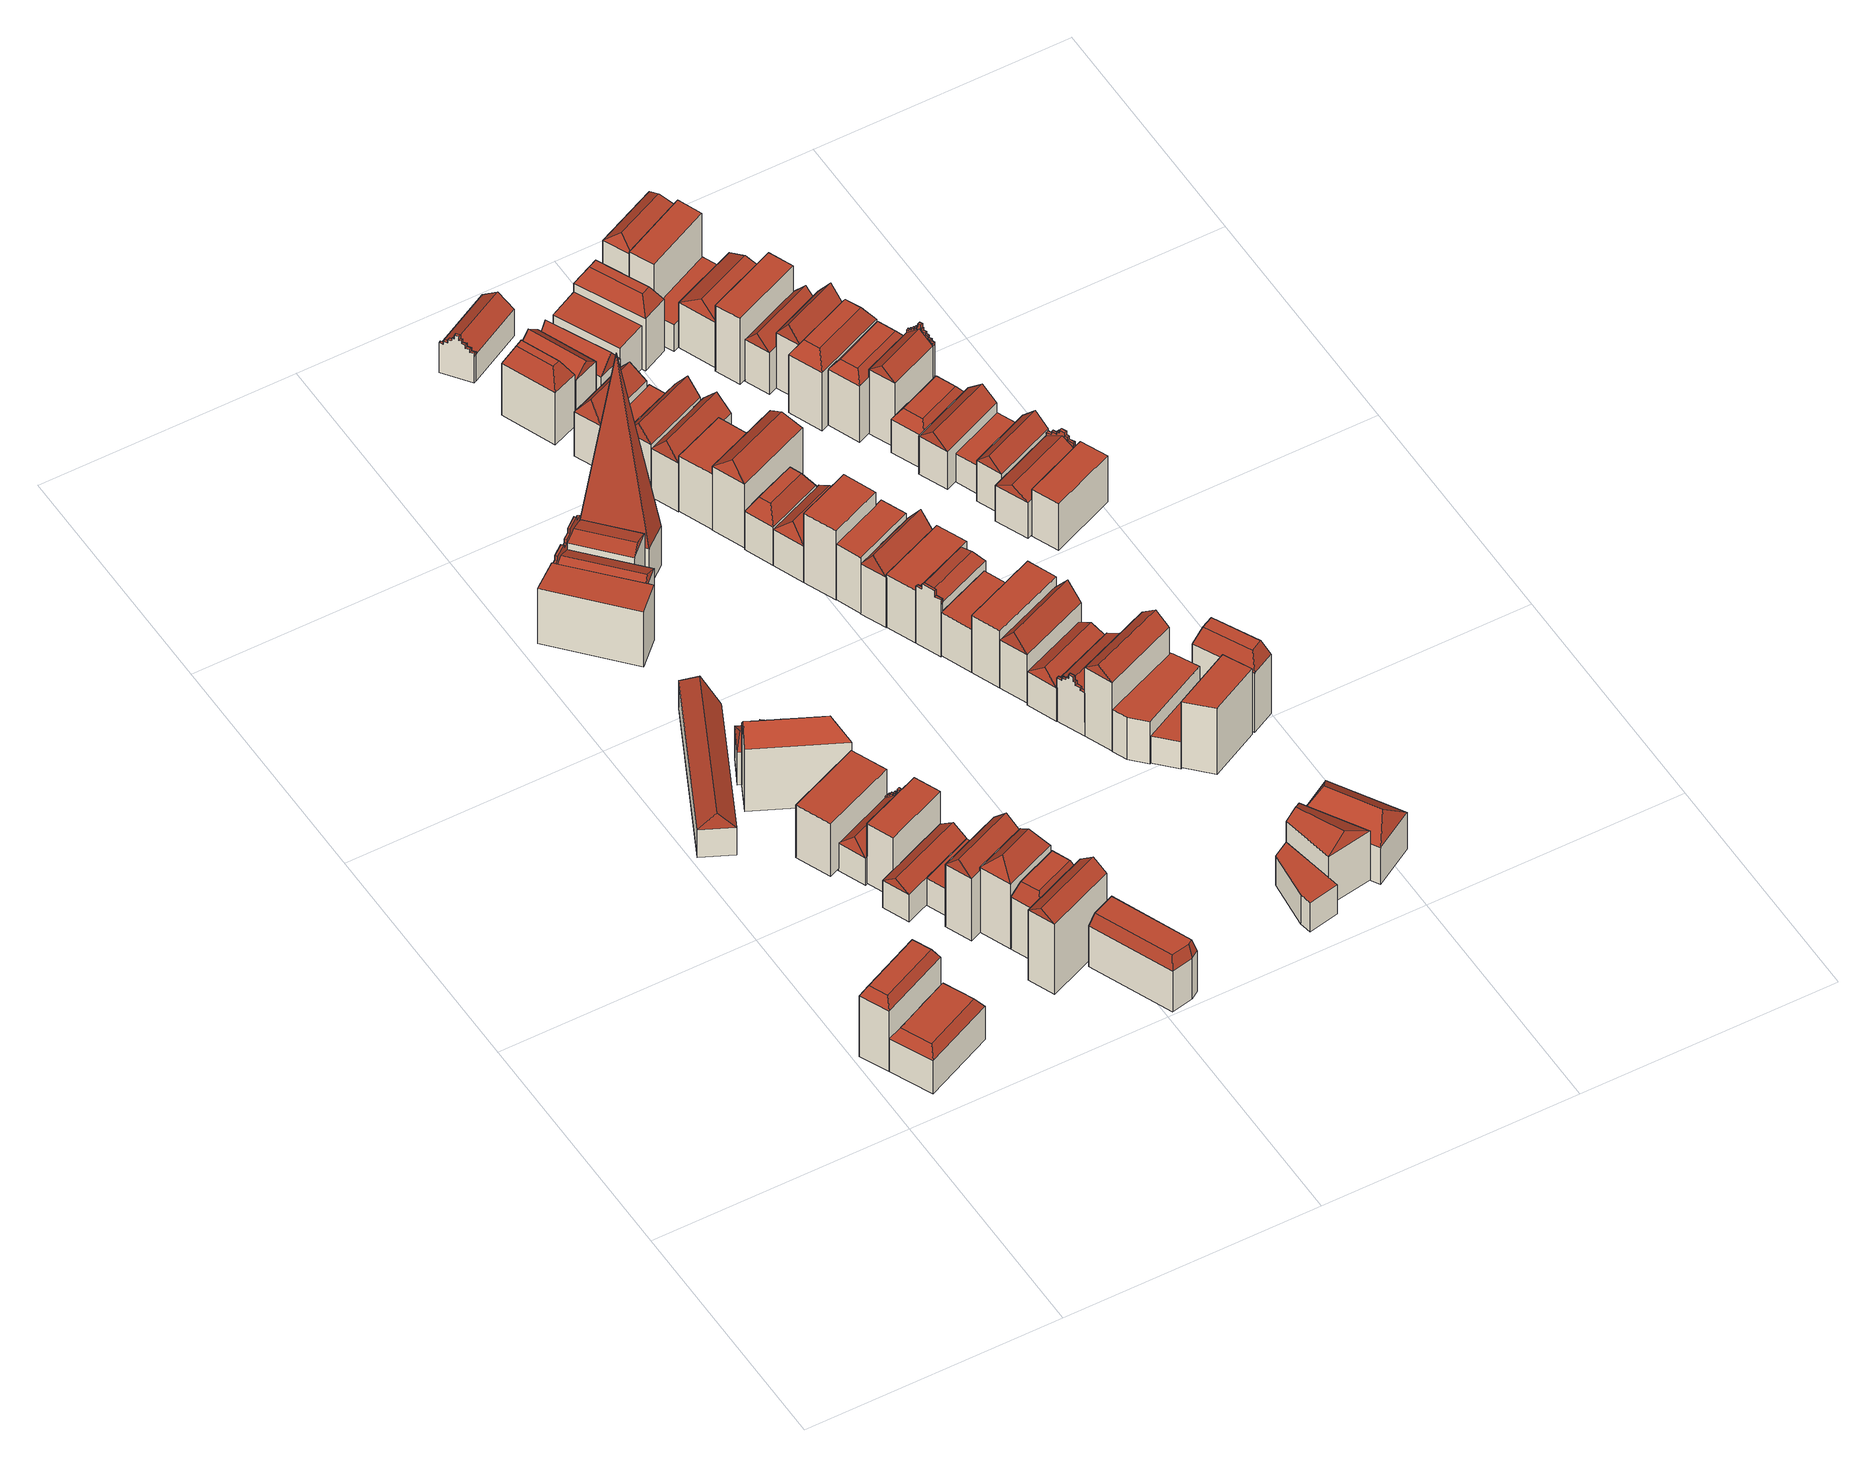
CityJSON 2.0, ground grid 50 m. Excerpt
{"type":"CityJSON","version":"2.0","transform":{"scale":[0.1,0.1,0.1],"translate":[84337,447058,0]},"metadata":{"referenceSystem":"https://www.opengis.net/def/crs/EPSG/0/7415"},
"CityObjects":{
"building1":{"type":"Building","geometry":[{"type":"Solid","lod":"2","boundaries":[[[[0,1,2,3]],[[2,1,4,5]],[[0,3,6,7]],[[3,2,5,6]],[[1,0,7,4]],[[4,7,8,9]],[[7,6,10,8]],[[6,5,11,10]],[[5,4,9,11]],[[8,10,11,9]]]],"semantics":{"surfaces":[{"type":"GroundSurface"},{"type":"WallSurface"},{"type":"RoofSurface"}],"values":[[0,1,1,1,1,2,2,2,2,2]]}}]},
"building2":{"type":"Building","geometry":[{"type":"Solid","lod":"2","boundaries":[[[[12,13,14,2]],[[14,13,15,16]],[[12,2,17,18]],[[2,14,16,17]],[[13,12,18,15]],[[15,18,19,20]],[[18,17,21,19]],[[17,16,22,21]],[[16,15,20,22]],[[19,21,22,20]]]],"semantics":{"surfaces":[{"type":"GroundSurface"},{"type":"WallSurface"},{"type":"RoofSurface"}],"values":[[0,1,1,1,1,2,2,2,2,2]]}}]},
"building3":{"type":"Building","geometry":[{"type":"Solid","lod":"2","boundaries":[[[[23,24,25,26]],[[25,24,27,28]],[[23,26,29,30]],[[26,25,28,29]],[[24,23,30,27]],[[30,29,31,32]],[[29,28,31]],[[28,27,32,31]],[[27,30,32]]]],"semantics":{"surfaces":[{"type":"GroundSurface"},{"type":"WallSurface"},{"type":"RoofSurface"}],"values":[[0,1,1,1,1,2,2,2,2]]}}]},
"building4":{"type":"Building","geometry":[{"type":"Solid","lod":"2","boundaries":[[[[33,34,35,36]],[[37,38,39,40]],[[35,34,40,39]],[[33,36,38,37]],[[36,35,39,38]],[[34,33,37,40]]]],"semantics":{"surfaces":[{"type":"GroundSurface"},{"type":"RoofSurface"},{"type":"WallSurface"}],"values":[[0,1,2,2,2,2]]}}]},
"building5":{"type":"Building","geometry":[{"type":"Solid","lod":"2","boundaries":[[[[41,42,43,44]],[[44,43,45,46]],[[41,44,46,47]],[[43,42,48,45]],[[42,41,47,48]],[[47,46,49,50]],[[46,45,49]],[[45,48,50,49]],[[48,47,50]]]],"semantics":{"surfaces":[{"type":"GroundSurface"},{"type":"WallSurface"},{"type":"RoofSurface"}],"values":[[0,1,1,1,1,2,2,2,2]]}}]},
"building6":{"type":"Building","geometry":[{"type":"Solid","lod":"2","boundaries":[[[[51,52,53,54]],[[53,52,55,56]],[[51,54,57,58]],[[54,53,56,57]],[[52,51,58,55]],[[58,57,59,60]],[[57,56,59]],[[56,55,60,59]],[[55,58,60]]]],"semantics":{"surfaces":[{"type":"GroundSurface"},{"type":"WallSurface"},{"type":"RoofSurface"}],"values":[[0,1,1,1,1,2,2,2,2]]}}]},
"building7":{"type":"Building","geometry":[{"type":"Solid","lod":"2","boundaries":[[[[61,62,63,64]],[[63,62,65,66]],[[61,64,67,68]],[[62,61,68,65]],[[68,67,69,70]],[[66,65,70,69]],[[65,68,70]],[[69,67,71,72,73,74,75,76,77,78,79,80,81,82,83,84,85,86,87,88,89,90,91,92,66]],[[93,94,95,96,97,98,99,100,101,102,103,104,105,106,107,108,109,110,111,112,113,114,115,116,117,118]],[[76,75,111,110]],[[91,90,96,95]],[[84,83,103,102]],[[77,76,110,109]],[[92,91,95,94]],[[85,84,102,101]],[[63,66,93,118]],[[78,77,109,108]],[[64,63,118,117]],[[66,92,94,93]],[[71,67,116,115]],[[86,85,101,100]],[[67,64,117,116]],[[79,78,108,107]],[[72,71,115,114]],[[87,86,100,99]],[[80,79,107,106]],[[73,72,114,113]],[[88,87,99,98]],[[81,80,106,105]],[[74,73,113,112]],[[89,88,98,97]],[[82,81,105,104]],[[75,74,112,111]],[[90,89,97,96]],[[83,82,104,103]]]],"semantics":{"surfaces":[{"type":"GroundSurface"},{"type":"WallSurface"},{"type":"RoofSurface"}],"values":[[0,1,1,1,2,2,2,2,1,2,2,2,2,2,2,1,2,0,2,2,2,1,2,2,2,2,2,2,2,2,2,2,2,2,2]]}}]},
"building8":{"type":"Building","geometry":[{"type":"Solid","lod":"2","boundaries":[[[[119,120,121,53]],[[122,123,124,125]],[[121,120,125,124]],[[119,53,123,122]],[[53,121,124,123]],[[120,119,122,125]]]],"semantics":{"surfaces":[{"type":"GroundSurface"},{"type":"RoofSurface"},{"type":"WallSurface"}],"values":[[0,1,2,2,2,2]]}}]},
"building9":{"type":"Building","geometry":[{"type":"Solid","lod":"2","boundaries":[[[[126,127,128,129]],[[128,127,130,131]],[[126,129,132,133]],[[127,126,133,130]],[[133,132,134,135]],[[131,130,135,134]],[[130,133,135]],[[134,132,136,137,138,139,140,141,142,143,144,145,131]],[[146,147,148,149,150,151,152,153,154,155,156,157,158,159]],[[141,140,152,151]],[[142,141,151,150]],[[128,131,146,159]],[[143,142,150,149]],[[129,128,159,158]],[[136,132,157,156]],[[132,129,158,157]],[[144,143,149,148]],[[137,136,156,155]],[[145,144,148,147]],[[138,137,155,154]],[[131,145,147,146]],[[139,138,154,153]],[[140,139,153,152]]]],"semantics":{"surfaces":[{"type":"GroundSurface"},{"type":"WallSurface"},{"type":"RoofSurface"}],"values":[[0,1,1,1,2,2,2,2,1,2,2,1,2,0,2,1,2,2,2,2,2,2,2]]}}]},
"building10":{"type":"Building","geometry":[{"type":"Solid","lod":"2","boundaries":[[[[160,161,162,163]],[[162,161,164,165]],[[160,163,166,167]],[[163,162,165,166]],[[161,160,167,164]],[[167,166,168,169]],[[166,165,168]],[[165,164,169,168]],[[164,167,169]]]],"semantics":{"surfaces":[{"type":"GroundSurface"},{"type":"WallSurface"},{"type":"RoofSurface"}],"values":[[0,1,1,1,1,2,2,2,2]]}}]},
"building11":{"type":"Building","geometry":[{"type":"Solid","lod":"2","boundaries":[[[[170,171,172,173]],[[174,175,176,177]],[[172,171,177,176]],[[170,173,175,174]],[[173,172,176,175]],[[171,170,174,177]]]],"semantics":{"surfaces":[{"type":"GroundSurface"},{"type":"RoofSurface"},{"type":"WallSurface"}],"values":[[0,1,2,2,2,2]]}}]},
"building12":{"type":"Building","geometry":[{"type":"Solid","lod":"2","boundaries":[[[[178,179,180,181]],[[180,179,182,183]],[[178,181,184,185]],[[181,180,183,184]],[[179,178,185,182]],[[185,184,186,187]],[[184,183,186]],[[183,182,187,186]],[[182,185,187]]]],"semantics":{"surfaces":[{"type":"GroundSurface"},{"type":"WallSurface"},{"type":"RoofSurface"}],"values":[[0,1,1,1,1,2,2,2,2]]}}]},
"building13":{"type":"Building","geometry":[{"type":"Solid","lod":"2","boundaries":[[[[188,189,163,190]],[[163,189,191,192]],[[188,190,193,194]],[[190,163,192,193]],[[189,188,194,191]],[[194,193,195,196]],[[193,192,195]],[[192,191,196,195]],[[191,194,196]]]],"semantics":{"surfaces":[{"type":"GroundSurface"},{"type":"WallSurface"},{"type":"RoofSurface"}],"values":[[0,1,1,1,1,2,2,2,2]]}}]},
"building14":{"type":"Building","geometry":[{"type":"Solid","lod":"2","boundaries":[[[[197,198,199,200]],[[201,202,203,204]],[[199,198,204,203]],[[197,200,202,201]],[[200,199,203,202]],[[198,197,201,204]]]],"semantics":{"surfaces":[{"type":"GroundSurface"},{"type":"RoofSurface"},{"type":"WallSurface"}],"values":[[0,1,2,2,2,2]]}}]},
"building15":{"type":"Building","geometry":[{"type":"Solid","lod":"2","boundaries":[[[[205,188,190,206]],[[190,188,207,208]],[[205,206,209,210]],[[206,190,208,209]],[[188,205,210,207]],[[207,210,211,212]],[[210,209,213,211]],[[209,208,214,213]],[[208,207,212,214]],[[211,213,214,212]]]],"semantics":{"surfaces":[{"type":"GroundSurface"},{"type":"WallSurface"},{"type":"RoofSurface"}],"values":[[0,1,1,1,1,2,2,2,2,2]]}}]},
"building16":{"type":"Building","geometry":[{"type":"Solid","lod":"2","boundaries":[[[[215,216,217,218,219]],[[218,217,220,221]],[[215,219,222,223]],[[217,216,224,220]],[[219,218,221,222]],[[216,215,223,224]],[[224,223,225,226]],[[223,222,227,225]],[[222,221,228,227]],[[221,220,229,228]],[[220,224,226,229]],[[225,227,228,229,226]]]],"semantics":{"surfaces":[{"type":"GroundSurface"},{"type":"WallSurface"},{"type":"RoofSurface"}],"values":[[0,1,1,1,1,1,2,2,2,2,2,2]]}}]},
"building17":{"type":"Building","geometry":[{"type":"Solid","lod":"2","boundaries":[[[[230,231,232,233]],[[232,231,234,235]],[[230,233,236,237]],[[231,230,237,234]],[[237,236,238,239]],[[235,234,239,238]],[[234,237,239]],[[238,236,240,241,242,243,244,245,235]],[[246,247,248,249,250,251,252,253,254,255]],[[241,240,252,251]],[[245,244,248,247]],[[233,232,255,254]],[[242,241,251,250]],[[232,235,246,255]],[[235,245,247,246]],[[243,242,250,249]],[[236,233,254,253]],[[240,236,253,252]],[[244,243,249,248]]]],"semantics":{"surfaces":[{"type":"GroundSurface"},{"type":"WallSurface"},{"type":"RoofSurface"}],"values":[[0,1,1,1,2,2,2,2,1,2,2,0,2,1,2,2,1,2,2]]}}]},
"building18":{"type":"Building","geometry":[{"type":"Solid","lod":"2","boundaries":[[[[256,257,258,259]],[[258,257,260,261]],[[256,259,262,263]],[[257,256,263,260]],[[263,262,264,265]],[[261,260,265,264]],[[260,263,265]],[[264,262,266,267,268,269,270,271,261]],[[272,273,274,275,276,277,278,279,280,281]],[[267,266,278,277]],[[271,270,274,273]],[[259,258,281,280]],[[268,267,277,276]],[[258,261,272,281]],[[261,271,273,272]],[[269,268,276,275]],[[262,259,280,279]],[[266,262,279,278]],[[270,269,275,274]]]],"semantics":{"surfaces":[{"type":"GroundSurface"},{"type":"WallSurface"},{"type":"RoofSurface"}],"values":[[0,1,1,1,2,2,2,2,1,2,2,0,2,1,2,2,1,2,2]]}}]},
"building19":{"type":"Building","geometry":[{"type":"Solid","lod":"2","boundaries":[[[[280,282,283,284]],[[283,282,285,286]],[[280,284,287,288]],[[284,283,286,287]],[[282,280,288,285]],[[288,287,289]],[[287,286,290,289]],[[286,285,290]],[[285,288,289,290]]]],"semantics":{"surfaces":[{"type":"GroundSurface"},{"type":"WallSurface"},{"type":"RoofSurface"}],"values":[[0,1,1,1,1,2,2,2,2]]}}]},
"building20":{"type":"Building","geometry":[{"type":"Solid","lod":"2","boundaries":[[[[291,292,293,294]],[[294,293,295,296]],[[292,291,297,298]],[[293,292,298,295]],[[291,294,296,297]],[[298,297,299,300]],[[297,296,301,299]],[[296,295,302,301]],[[295,298,300,302]],[[299,301,302,300]]]],"semantics":{"surfaces":[{"type":"GroundSurface"},{"type":"WallSurface"},{"type":"RoofSurface"}],"values":[[0,1,1,1,1,2,2,2,2,2]]}}]},
"building21":{"type":"Building","geometry":[{"type":"Solid","lod":"2","boundaries":[[[[303,304,305,306]],[[305,304,307,308]],[[303,306,309,310]],[[304,303,310,307]],[[310,309,311,312]],[[308,307,312,311]],[[307,310,312]],[[311,309,313,314,315,316,317,318,319,320,321,322,323,324,325,326,327,328,329,330,308]],[[331,332,333,334,335,336,337,338,339,340,341,342,343,344,345,346,347,348,349,350,351,352]],[[318,317,345,344]],[[326,325,337,336]],[[319,318,344,343]],[[327,326,336,335]],[[305,308,331,352]],[[320,319,343,342]],[[306,305,352,351]],[[313,309,350,349]],[[328,327,335,334]],[[309,306,351,350]],[[321,320,342,341]],[[314,313,349,348]],[[329,328,334,333]],[[322,321,341,340]],[[315,314,348,347]],[[330,329,333,332]],[[323,322,340,339]],[[316,315,347,346]],[[308,330,332,331]],[[324,323,339,338]],[[317,316,346,345]],[[325,324,338,337]]]],"semantics":{"surfaces":[{"type":"GroundSurface"},{"type":"WallSurface"},{"type":"RoofSurface"}],"values":[[0,1,1,1,2,2,2,2,1,2,2,2,2,1,2,0,2,2,1,2,2,2,2,2,2,2,2,2,2,2,2]]}}]},
"building22":{"type":"Building","geometry":[{"type":"Solid","lod":"2","boundaries":[[[[353,354,355,356]],[[356,355,357,358]],[[354,353,359,360]],[[355,354,360,357]],[[353,356,358,359]],[[359,358,361,362]],[[358,357,361]],[[357,360,362,361]],[[360,359,362]]]],"semantics":{"surfaces":[{"type":"GroundSurface"},{"type":"WallSurface"},{"type":"RoofSurface"}],"values":[[0,1,1,1,1,2,2,2,2]]}}]},
"building23":{"type":"Building","geometry":[{"type":"Solid","lod":"2","boundaries":[[[[363,364,365,366]],[[365,364,367,368]],[[363,366,369,370]],[[366,365,368,369]],[[364,363,370,367]],[[370,369,371,372]],[[369,368,371]],[[368,367,372,371]],[[367,370,372]]]],"semantics":{"surfaces":[{"type":"GroundSurface"},{"type":"WallSurface"},{"type":"RoofSurface"}],"values":[[0,1,1,1,1,2,2,2,2]]}}]},
"building24":{"type":"Building","geometry":[{"type":"Solid","lod":"2","boundaries":[[[[373,374,375,376,377]],[[378,379,380,381,382]],[[376,375,381,380]],[[373,377,379,378]],[[375,374,382,381]],[[377,376,380,379]],[[374,373,378,382]]]],"semantics":{"surfaces":[{"type":"GroundSurface"},{"type":"RoofSurface"},{"type":"WallSurface"}],"values":[[0,1,2,2,2,2,2]]}}]},
"building25":{"type":"Building","geometry":[{"type":"Solid","lod":"2","boundaries":[[[[383,384,385,386]],[[387,388,389,390]],[[386,385,389,388]],[[384,383,387,390]],[[385,384,390,389]],[[383,386,388,387]]]],"semantics":{"surfaces":[{"type":"GroundSurface"},{"type":"RoofSurface"},{"type":"WallSurface"}],"values":[[0,1,2,2,2,2]]}}]},
"building26":{"type":"Building","geometry":[{"type":"Solid","lod":"2","boundaries":[[[[391,392,393,394]],[[395,396,397,398]],[[394,393,397,396]],[[392,391,395,398]],[[393,392,398,397]],[[391,394,396,395]]]],"semantics":{"surfaces":[{"type":"GroundSurface"},{"type":"RoofSurface"},{"type":"WallSurface"}],"values":[[0,1,2,2,2,2]]}}]},
"building27":{"type":"Building","geometry":[{"type":"Solid","lod":"2","boundaries":[[[[399,400,401,402]],[[401,400,403,404]],[[399,402,405,406]],[[402,401,404,405]],[[400,399,406,403]],[[406,405,407,408]],[[405,404,407]],[[404,403,408,407]],[[403,406,408]]]],"semantics":{"surfaces":[{"type":"GroundSurface"},{"type":"WallSurface"},{"type":"RoofSurface"}],"values":[[0,1,1,1,1,2,2,2,2]]}}]},
"building28":{"type":"Building","geometry":[{"type":"Solid","lod":"2","boundaries":[[[[409,410,411,412]],[[409,412,413,414]],[[412,411,415,413]],[[410,409,414,416]],[[411,410,416,415]],[[414,413,417,418]],[[413,415,417]],[[415,416,418,417]],[[416,414,418]]]],"semantics":{"surfaces":[{"type":"GroundSurface"},{"type":"WallSurface"},{"type":"RoofSurface"}],"values":[[0,1,1,1,1,2,2,2,2]]}}]},
"building29":{"type":"Building","geometry":[{"type":"Solid","lod":"2","boundaries":[[[[419,420,421,422]],[[421,420,423,424]],[[419,422,425,426]],[[422,421,424,425]],[[420,419,426,423]],[[423,426,427,428]],[[426,425,429,427]],[[425,424,430,429]],[[424,423,428,430]],[[427,429,430,428]]]],"semantics":{"surfaces":[{"type":"GroundSurface"},{"type":"WallSurface"},{"type":"RoofSurface"}],"values":[[0,1,1,1,1,2,2,2,2,2]]}}]},
"building30":{"type":"Building","geometry":[{"type":"Solid","lod":"2","boundaries":[[[[431,432,433,434]],[[435,436,437,438]],[[433,432,438,437]],[[431,434,436,435]],[[434,433,437,436]],[[432,431,435,438]]]],"semantics":{"surfaces":[{"type":"GroundSurface"},{"type":"RoofSurface"},{"type":"WallSurface"}],"values":[[0,1,2,2,2,2]]}}]},
"building31":{"type":"Building","geometry":[{"type":"Solid","lod":"2","boundaries":[[[[439,440,434,421]],[[421,434,441,442]],[[440,439,443,444]],[[434,440,444,441]],[[439,421,442,443]],[[443,442,445,446]],[[442,441,445]],[[441,444,446,445]],[[444,443,446]]]],"semantics":{"surfaces":[{"type":"GroundSurface"},{"type":"WallSurface"},{"type":"RoofSurface"}],"values":[[0,1,1,1,1,2,2,2,2]]}}]},
"building32":{"type":"Building","geometry":[{"type":"Solid","lod":"2","boundaries":[[[[447,448,449,450]],[[449,448,451,452]],[[447,450,453,454]],[[450,449,452,453]],[[448,447,454,451]],[[454,453,455,456]],[[453,452,455]],[[452,451,456,455]],[[451,454,456]]]],"semantics":{"surfaces":[{"type":"GroundSurface"},{"type":"WallSurface"},{"type":"RoofSurface"}],"values":[[0,1,1,1,1,2,2,2,2]]}}]},
"building33":{"type":"Building","geometry":[{"type":"Solid","lod":"2","boundaries":[[[[457,458,459,460]],[[461,462,463,464]],[[460,459,463,462]],[[458,457,461,464]],[[459,458,464,463]],[[457,460,462,461]]]],"semantics":{"surfaces":[{"type":"GroundSurface"},{"type":"RoofSurface"},{"type":"WallSurface"}],"values":[[0,1,2,2,2,2]]}}]},
"building34":{"type":"Building","geometry":[{"type":"Solid","lod":"2","boundaries":[[[[465,466,467,468]],[[468,467,469,470]],[[466,465,471,472]],[[467,466,472,469]],[[465,468,470,471]],[[471,470,473,474]],[[470,469,473]],[[469,472,474,473]],[[472,471,474]]]],"semantics":{"surfaces":[{"type":"GroundSurface"},{"type":"WallSurface"},{"type":"RoofSurface"}],"values":[[0,1,1,1,1,2,2,2,2]]}}]},
"building35":{"type":"Building","geometry":[{"type":"Solid","lod":"2","boundaries":[[[[475,476,477,478]],[[478,477,479,480]],[[476,475,481,482]],[[477,476,482,479]],[[475,478,480,481]],[[481,480,483,484]],[[480,479,483]],[[479,482,484,483]],[[482,481,484]]]],"semantics":{"surfaces":[{"type":"GroundSurface"},{"type":"WallSurface"},{"type":"RoofSurface"}],"values":[[0,1,1,1,1,2,2,2,2]]}}]},
"building36":{"type":"Building","geometry":[{"type":"Solid","lod":"2","boundaries":[[[[485,486,487,488]],[[486,485,489,490]],[[487,486,490,491]],[[485,488,492,489]],[[489,492,493,494]],[[491,490,494,493]],[[490,489,494]],[[493,492,495,496,497,498,499,500,491]],[[501,502,503,504,505,506,507,508,509,510]],[[500,499,503,502]],[[488,487,510,509]],[[497,496,506,505]],[[492,488,509,508]],[[491,500,502,501]],[[498,497,505,504]],[[495,492,508,507]],[[499,498,504,503]],[[496,495,507,506]],[[487,491,501,510]]]],"semantics":{"surfaces":[{"type":"GroundSurface"},{"type":"WallSurface"},{"type":"RoofSurface"}],"values":[[0,1,1,1,2,2,2,2,1,2,0,2,1,2,2,2,2,2,1]]}}]},
"building37":{"type":"Building","geometry":[{"type":"Solid","lod":"2","boundaries":[[[[511,512,513,514]],[[515,516,517,518]],[[514,513,517,516]],[[512,511,515,518]],[[513,512,518,517]],[[511,514,516,515]]]],"semantics":{"surfaces":[{"type":"GroundSurface"},{"type":"RoofSurface"},{"type":"WallSurface"}],"values":[[0,1,2,2,2,2]]}}]},
"building38":{"type":"Building","geometry":[{"type":"Solid","lod":"2","boundaries":[[[[519,520,521,522]],[[523,524,525,526]],[[522,521,525,524]],[[520,519,523,526]],[[521,520,526,525]],[[519,522,524,523]]]],"semantics":{"surfaces":[{"type":"GroundSurface"},{"type":"RoofSurface"},{"type":"WallSurface"}],"values":[[0,1,2,2,2,2]]}}]},
"building39":{"type":"Building","geometry":[{"type":"Solid","lod":"2","boundaries":[[[[527,528,529,530]],[[529,528,531,532]],[[527,530,533,534]],[[530,529,532,533]],[[528,527,534,531]],[[534,533,535]],[[533,532,536,535]],[[532,531,536]],[[531,534,535,536]]]],"semantics":{"surfaces":[{"type":"GroundSurface"},{"type":"WallSurface"},{"type":"RoofSurface"}],"values":[[0,1,1,1,1,2,2,2,2]]}}]},
"building40":{"type":"Building","geometry":[{"type":"Solid","lod":"2","boundaries":[[[[537,538,539,521]],[[540,541,542,543]],[[521,539,542,541]],[[538,537,540,543]],[[539,538,543,542]],[[537,521,541,540]]]],"semantics":{"surfaces":[{"type":"GroundSurface"},{"type":"RoofSurface"},{"type":"WallSurface"}],"values":[[0,1,2,2,2,2]]}}]},
"building41":{"type":"Building","geometry":[{"type":"Solid","lod":"2","boundaries":[[[[544,545,546,539]],[[539,546,547,548]],[[545,544,549,550]],[[546,545,550,547]],[[544,539,548,549]],[[549,548,551,552]],[[548,547,551]],[[547,550,552,551]],[[550,549,552]]]],"semantics":{"surfaces":[{"type":"GroundSurface"},{"type":"WallSurface"},{"type":"RoofSurface"}],"values":[[0,1,1,1,1,2,2,2,2]]}}]},
"building42":{"type":"Building","geometry":[{"type":"Solid","lod":"2","boundaries":[[[[553,554,555,556]],[[556,555,557,558]],[[554,553,559,560]],[[555,554,560,557]],[[553,556,558,559]],[[559,558,561,562]],[[558,557,561]],[[557,560,562,561]],[[560,559,562]]]],"semantics":{"surfaces":[{"type":"GroundSurface"},{"type":"WallSurface"},{"type":"RoofSurface"}],"values":[[0,1,1,1,1,2,2,2,2]]}}]},
"building43":{"type":"Building","geometry":[{"type":"Solid","lod":"2","boundaries":[[[[563,564,565,566]],[[564,563,567,568]],[[565,564,568,569]],[[563,566,570,567]],[[567,570,571,572]],[[569,568,572,571]],[[568,567,572]],[[571,570,573,574,575,576,577,578,579,580,581,582,583,584,585,586,569]],[[587,588,589,590,591,592,593,594,595,596,597,598,599,600,601,602,603,604]],[[575,574,600,599]],[[583,582,592,591]],[[576,575,599,598]],[[584,583,591,590]],[[577,576,598,597]],[[585,584,590,589]],[[578,577,597,596]],[[586,585,589,588]],[[565,569,587,604]],[[579,578,596,595]],[[569,586,588,587]],[[570,566,603,602]],[[580,579,595,594]],[[566,565,604,603]],[[573,570,602,601]],[[581,580,594,593]],[[574,573,601,600]],[[582,581,593,592]]]],"semantics":{"surfaces":[{"type":"GroundSurface"},{"type":"WallSurface"},{"type":"RoofSurface"}],"values":[[0,1,1,1,2,2,2,2,1,2,2,2,2,2,2,2,2,1,2,2,1,2,0,2,2,2,2]]}}]},
"building44":{"type":"Building","geometry":[{"type":"Solid","lod":"2","boundaries":[[[[605,606,607,608]],[[609,610,611,612]],[[608,607,611,610]],[[606,605,609,612]],[[607,606,612,611]],[[605,608,610,609]]]],"semantics":{"surfaces":[{"type":"GroundSurface"},{"type":"RoofSurface"},{"type":"WallSurface"}],"values":[[0,1,2,2,2,2]]}}]},
"building45":{"type":"Building","geometry":[{"type":"Solid","lod":"2","boundaries":[[[[613,614,615,616]],[[616,615,617,618]],[[614,613,619,620]],[[615,614,620,617]],[[613,616,618,619]],[[619,618,621,622]],[[618,617,621]],[[617,620,622,621]],[[620,619,622]]]],"semantics":{"surfaces":[{"type":"GroundSurface"},{"type":"WallSurface"},{"type":"RoofSurface"}],"values":[[0,1,1,1,1,2,2,2,2]]}}]},
"building46":{"type":"Building","geometry":[{"type":"Solid","lod":"2","boundaries":[[[[623,624,625,626,627,628]],[[629,630,631,632,633,634]],[[626,625,633,632]],[[628,627,631,630]],[[624,623,629,634]],[[625,624,634,633]],[[627,626,632,631]],[[623,628,630,629]]]],"semantics":{"surfaces":[{"type":"GroundSurface"},{"type":"RoofSurface"},{"type":"WallSurface"}],"values":[[0,1,2,2,2,2,2,2]]}}]},
"building47":{"type":"Building","geometry":[{"type":"Solid","lod":"2","boundaries":[[[[635,636,637,638]],[[639,640,641,642]],[[638,637,641,640]],[[636,635,639,642]],[[637,636,642,641]],[[635,638,640,639]]]],"semantics":{"surfaces":[{"type":"GroundSurface"},{"type":"RoofSurface"},{"type":"WallSurface"}],"values":[[0,1,2,2,2,2]]}}]},
"building48":{"type":"Building","geometry":[{"type":"Solid","lod":"2","boundaries":[[[[643,644,645,646]],[[645,644,647,648]],[[643,646,649,650]],[[646,645,648,649]],[[644,643,650,647]],[[650,649,651,652]],[[649,648,651]],[[648,647,652,651]],[[647,650,652]]]],"semantics":{"surfaces":[{"type":"GroundSurface"},{"type":"WallSurface"},{"type":"RoofSurface"}],"values":[[0,1,1,1,1,2,2,2,2]]}}]},
"building49":{"type":"Building","geometry":[{"type":"Solid","lod":"2","boundaries":[[[[653,654,655,656]],[[657,658,659,660]],[[656,655,659,658]],[[654,653,657,660]],[[655,654,660,659]],[[653,656,658,657]]]],"semantics":{"surfaces":[{"type":"GroundSurface"},{"type":"RoofSurface"},{"type":"WallSurface"}],"values":[[0,1,2,2,2,2]]}}]},
"building50":{"type":"Building","geometry":[{"type":"Solid","lod":"2","boundaries":[[[[661,662,608,663]],[[608,662,664,665]],[[661,663,666,667]],[[663,608,665,666]],[[662,661,667,664]],[[664,667,668,669]],[[667,666,670,668]],[[666,665,671,670]],[[665,664,669,671]],[[668,670,671,669]]]],"semantics":{"surfaces":[{"type":"GroundSurface"},{"type":"WallSurface"},{"type":"RoofSurface"}],"values":[[0,1,1,1,1,2,2,2,2,2]]}}]},
"building51":{"type":"Building","geometry":[{"type":"Solid","lod":"2","boundaries":[[[[672,673,674,675]],[[674,673,676,677]],[[672,675,678,679]],[[675,674,677,678]],[[673,672,679,676]],[[676,679,680,681]],[[679,678,682,680]],[[678,677,683,682]],[[677,676,681,683]],[[680,682,683,681]]]],"semantics":{"surfaces":[{"type":"GroundSurface"},{"type":"WallSurface"},{"type":"RoofSurface"}],"values":[[0,1,1,1,1,2,2,2,2,2]]}}]},
"building52":{"type":"Building","geometry":[{"type":"Solid","lod":"2","boundaries":[[[[684,685,686,687]],[[687,686,688,689]],[[685,684,690,691]],[[686,685,691,688]],[[684,687,689,690]],[[690,689,692,693]],[[689,688,692]],[[688,691,693,692]],[[691,690,693]]]],"semantics":{"surfaces":[{"type":"GroundSurface"},{"type":"WallSurface"},{"type":"RoofSurface"}],"values":[[0,1,1,1,1,2,2,2,2]]}}]},
"building53":{"type":"Building","geometry":[{"type":"Solid","lod":"2","boundaries":[[[[694,695,696,697]],[[698,699,700,701]],[[697,696,700,699]],[[695,694,698,701]],[[696,695,701,700]],[[694,697,699,698]]]],"semantics":{"surfaces":[{"type":"GroundSurface"},{"type":"RoofSurface"},{"type":"WallSurface"}],"values":[[0,1,2,2,2,2]]}}]},
"building54":{"type":"Building","geometry":[{"type":"Solid","lod":"2","boundaries":[[[[697,702,703,704]],[[705,706,707,708]],[[704,703,707,706]],[[702,697,705,708]],[[703,702,708,707]],[[697,704,706,705]]]],"semantics":{"surfaces":[{"type":"GroundSurface"},{"type":"RoofSurface"},{"type":"WallSurface"}],"values":[[0,1,2,2,2,2]]}}]},
"building55":{"type":"Building","geometry":[{"type":"Solid","lod":"2","boundaries":[[[[709,710,702,711]],[[710,709,712,713]],[[702,710,713,714]],[[709,711,715,712]],[[711,702,714,715]],[[712,715,716,717]],[[715,714,716]],[[714,713,717,716]],[[713,712,717]]]],"semantics":{"surfaces":[{"type":"GroundSurface"},{"type":"WallSurface"},{"type":"RoofSurface"}],"values":[[0,1,1,1,1,2,2,2,2]]}}]},
"building56":{"type":"Building","geometry":[{"type":"Solid","lod":"2","boundaries":[[[[718,719,711,720]],[[721,722,723,724]],[[711,719,724,723]],[[718,720,722,721]],[[720,711,723,722]],[[719,718,721,724]]]],"semantics":{"surfaces":[{"type":"GroundSurface"},{"type":"RoofSurface"},{"type":"WallSurface"}],"values":[[0,1,2,2,2,2]]}}]},
"building57":{"type":"Building","geometry":[{"type":"Solid","lod":"2","boundaries":[[[[725,726,727,728]],[[727,726,729,730]],[[725,728,731,732]],[[728,727,730,731]],[[726,725,732,729]],[[732,731,733,734]],[[731,730,733]],[[730,729,734,733]],[[729,732,734]]]],"semantics":{"surfaces":[{"type":"GroundSurface"},{"type":"WallSurface"},{"type":"RoofSurface"}],"values":[[0,1,1,1,1,2,2,2,2]]}}]},
"building58":{"type":"Building","geometry":[{"type":"Solid","lod":"2","boundaries":[[[[735,736,737,738]],[[737,736,739,740]],[[735,738,741,742]],[[738,737,740,741]],[[736,735,742,739]],[[739,742,743,744]],[[742,741,745,743]],[[741,740,746,745]],[[740,739,744,746]],[[743,745,746,744]]]],"semantics":{"surfaces":[{"type":"GroundSurface"},{"type":"WallSurface"},{"type":"RoofSurface"}],"values":[[0,1,1,1,1,2,2,2,2,2]]}}]},
"building59":{"type":"Building","geometry":[{"type":"Solid","lod":"2","boundaries":[[[[747,748,749,750]],[[749,748,751,752]],[[747,750,753,754]],[[750,749,752,753]],[[748,747,754,751]],[[754,753,755,756]],[[753,752,755]],[[752,751,756,755]],[[751,754,756]]]],"semantics":{"surfaces":[{"type":"GroundSurface"},{"type":"WallSurface"},{"type":"RoofSurface"}],"values":[[0,1,1,1,1,2,2,2,2]]}}]},
"building60":{"type":"Building","geometry":[{"type":"Solid","lod":"2","boundaries":[[[[757,758,738,759]],[[738,758,760,761]],[[757,759,762,763]],[[759,738,761,762]],[[758,757,763,760]],[[760,763,764,765]],[[763,762,766,764]],[[762,761,767,766]],[[761,760,765,767]],[[764,766,767,765]]]],"semantics":{"surfaces":[{"type":"GroundSurface"},{"type":"WallSurface"},{"type":"RoofSurface"}],"values":[[0,1,1,1,1,2,2,2,2,2]]}}]},
"building61":{"type":"Building","geometry":[{"type":"Solid","lod":"2","boundaries":[[[[768,769,770,771]],[[770,769,772,773]],[[768,771,774,775]],[[769,768,775,772]],[[775,774,776,777]],[[773,772,777,776]],[[772,775,777]],[[776,774,778,779,780,781,782,783,784,785,786,787,788,789,790,791,792,793,794,795,796,797,798,799,773]],[[800,801,802,803,804,805,806,807,808,809,810,811,812,813,814,815,816,817,818,819,820,821,822,823,824,825]],[[783,782,818,817]],[[798,797,803,802]],[[791,790,810,809]],[[784,783,817,816]],[[799,798,802,801]],[[792,791,809,808]],[[770,773,800,825]],[[785,784,816,815]],[[771,770,825,824]],[[773,799,801,800]],[[778,774,823,822]],[[793,792,808,807]],[[774,771,824,823]],[[786,785,815,814]],[[779,778,822,821]],[[794,793,807,806]],[[787,786,814,813]],[[780,779,821,820]],[[795,794,806,805]],[[788,787,813,812]],[[781,780,820,819]],[[796,795,805,804]],[[789,788,812,811]],[[782,781,819,818]],[[797,796,804,803]],[[790,789,811,810]]]],"semantics":{"surfaces":[{"type":"GroundSurface"},{"type":"WallSurface"},{"type":"RoofSurface"}],"values":[[0,1,1,1,2,2,2,2,1,2,2,2,2,2,2,1,2,0,2,2,2,1,2,2,2,2,2,2,2,2,2,2,2,2,2]]}}]},
"building62":{"type":"Building","geometry":[{"type":"Solid","lod":"2","boundaries":[[[[826,827,828,829]],[[828,827,830,831]],[[826,829,832,833]],[[829,828,831,832]],[[827,826,833,830]],[[833,832,834,835]],[[832,831,834]],[[831,830,835,834]],[[830,833,835]]]],"semantics":{"surfaces":[{"type":"GroundSurface"},{"type":"WallSurface"},{"type":"RoofSurface"}],"values":[[0,1,1,1,1,2,2,2,2]]}}]},
"building63":{"type":"Building","geometry":[{"type":"Solid","lod":"2","boundaries":[[[[836,837,838,839]],[[838,837,840,841]],[[836,839,842,843]],[[839,838,841,842]],[[837,836,843,840]],[[840,843,844,845]],[[843,842,846,844]],[[842,841,847,846]],[[841,840,845,847]],[[844,846,847,845]]]],"semantics":{"surfaces":[{"type":"GroundSurface"},{"type":"WallSurface"},{"type":"RoofSurface"}],"values":[[0,1,1,1,1,2,2,2,2,2]]}}]},
"building64":{"type":"Building","geometry":[{"type":"Solid","lod":"2","boundaries":[[[[848,849,850,851]],[[850,849,852,853]],[[848,851,854,855]],[[849,848,855,852]],[[855,854,856,857]],[[853,852,857,856]],[[852,855,857]],[[856,854,858,859,860,861,862,863,864,865,866,867,868,869,870,871,853]],[[872,873,874,875,876,877,878,879,880,881,882,883,884,885,886,887,888,889]],[[863,862,882,881]],[[871,870,874,873]],[[864,863,881,880]],[[853,871,873,872]],[[850,853,872,889]],[[865,864,880,879]],[[851,850,889,888]],[[858,854,887,886]],[[854,851,888,887]],[[866,865,879,878]],[[859,858,886,885]],[[867,866,878,877]],[[860,859,885,884]],[[868,867,877,876]],[[861,860,884,883]],[[869,868,876,875]],[[862,861,883,882]],[[870,869,875,874]]]],"semantics":{"surfaces":[{"type":"GroundSurface"},{"type":"WallSurface"},{"type":"RoofSurface"}],"values":[[0,1,1,1,2,2,2,2,1,2,2,2,2,1,2,0,2,1,2,2,2,2,2,2,2,2,2]]}}]},
"building65":{"type":"Building","geometry":[{"type":"Solid","lod":"2","boundaries":[[[[890,891,892,889]],[[892,891,893,894]],[[890,889,895,896]],[[889,892,894,895]],[[891,890,896,893]],[[896,895,897,898]],[[895,894,897]],[[894,893,898,897]],[[893,896,898]]]],"semantics":{"surfaces":[{"type":"GroundSurface"},{"type":"WallSurface"},{"type":"RoofSurface"}],"values":[[0,1,1,1,1,2,2,2,2]]}}]},
"building66":{"type":"Building","geometry":[{"type":"Solid","lod":"2","boundaries":[[[[899,900,829,901]],[[902,903,904,905]],[[829,900,905,904]],[[899,901,903,902]],[[901,829,904,903]],[[900,899,902,905]]]],"semantics":{"surfaces":[{"type":"GroundSurface"},{"type":"RoofSurface"},{"type":"WallSurface"}],"values":[[0,1,2,2,2,2]]}}]},
"building67":{"type":"Building","geometry":[{"type":"Solid","lod":"2","boundaries":[[[[906,907,908,909]],[[910,911,912,913]],[[908,907,913,912]],[[906,909,911,910]],[[909,908,912,911]],[[907,906,910,913]]]],"semantics":{"surfaces":[{"type":"GroundSurface"},{"type":"RoofSurface"},{"type":"WallSurface"}],"values":[[0,1,2,2,2,2]]}}]}
},
"vertices":[
[144,238,14],[169,182,14],[32,120,14],[7,175,14],[169,182,161],[32,120,161],[7,175,161],[144,238,161],[138,223,183],[154,187,183],[22,170,183],[38,134,183],
[170,182,14],[207,102,14],[69,39,14],[207,102,94],[69,39,94],[32,120,94],[170,182,94],[163,165,117],[189,108,117],[50,113,117],[76,56,117],
[68,677,10],[8,705,10],[155,1014,10],[189,932,10],[8,705,77],[155,1014,77],[189,932,77],[68,677,77],[172,973,116],[38,691,116],
[178,556,8],[150,623,8],[293,683,8],[321,616,8],[178,556,136],[321,616,136],[293,683,136],[150,623,136],
[132,759,5],[158,814,5],[259,766,5],[293,682,5],[259,766,156],[293,682,156],[132,759,156],[158,814,156],[276,724,191],[145,787,191],
[237,401,8],[216,452,8],[364,514,8],[385,463,8],[216,452,74],[364,514,74],[385,463,74],[237,401,74],[374,488,96],[227,427,96],
[219,512,5],[197,565,5],[316,614,5],[338,562,5],[197,565,71],[316,614,71],[338,562,71],[219,512,71],[327,588,98],[215,541,98],[338,562,76],[336,567,76],[336,567,82],[334,572,82],[334,572,88],[332,577,88],[332,577,94],[330,583,94],[330,583,100],[328,585,100],[328,585,109],[326,590,109],[326,590,100],[325,593,100],[325,593,94],[323,598,94],[323,598,88],[321,604,88],[321,604,82],[319,609,82],[319,609,76],[316,614,76],[321,616,71],[321,616,76],[323,611,76],[323,611,82],[325,606,82],[325,606,88],[328,600,88],[328,600,94],[330,595,94],[330,595,100],[331,592,100],[331,592,109],[333,587,109],[333,587,100],[334,584,100],[334,584,94],[336,579,94],[336,579,88],[339,574,88],[339,574,82],[341,569,82],[341,569,76],[343,563,76],[343,563,71],[343,563,5],[321,616,5],
[243,463,8],[222,513,8],[343,563,8],[243,463,153],[364,514,153],[343,563,153],[222,513,153],
[152,817,6],[179,872,6],[217,854,6],[252,769,6],[179,872,84],[217,854,84],[252,769,84],[152,817,84],[234,812,104],[172,841,104],[252,769,95],[243,790,95],[243,790,106],[239,801,106],[239,801,118],[230,822,118],[230,822,106],[225,833,106],[225,833,95],[217,854,95],[223,850,84],[223,850,95],[232,829,95],[232,829,106],[237,819,106],[237,819,118],[245,798,118],[245,798,106],[250,787,106],[250,787,95],[259,766,95],[259,766,84],[259,766,6],[223,850,6],
[303,308,12],[282,358,12],[407,410,12],[428,360,12],[282,358,163],[407,410,163],[428,360,163],[303,308,163],[416,385,191],[293,334,191],
[304,368,7],[282,420,7],[385,463,7],[407,410,7],[304,368,73],[407,410,73],[385,463,73],[282,420,73],
[363,138,5],[342,189,5],[476,245,5],[497,194,5],[342,189,175],[476,245,175],[497,194,175],[363,138,175],[486,220,197],[352,164,197],
[350,259,12],[325,318,12],[452,301,12],[325,318,169],[428,360,169],[452,301,169],[350,259,169],[423,324,204],[355,295,204],
[202,1172,4],[156,1129,4],[31,1265,4],[81,1303,4],[202,1172,138],[81,1303,138],[31,1265,138],[156,1129,138],
[373,202,12],[476,245,12],[350,259,138],[452,301,138],[476,245,138],[373,202,138],[380,218,174],[365,252,174],[460,251,174],[446,286,174],
[443,162,7],[500,186,7],[569,21,7],[553,11,7],[510,2,7],[569,21,106],[553,11,106],[510,2,106],[443,162,106],[500,186,106],[452,158,136],[496,177,136],[514,10,136],[550,17,136],[560,23,136],
[231,1222,3],[191,1184,3],[85,1300,3],[129,1333,3],[191,1184,117],[85,1300,117],[129,1333,117],[231,1222,117],[107,1317,129],[208,1206,129],[129,1333,131],[118,1325,131],[118,1325,141],[96,1308,141],[96,1308,131],[85,1300,131],[81,1303,117],[81,1303,131],[92,1312,131],[92,1312,141],[114,1329,141],[114,1329,131],[125,1337,131],[125,1337,117],[125,1337,3],[81,1303,3],
[251,1286,2],[208,1247,2],[129,1333,2],[175,1369,2],[208,1247,132],[129,1333,132],[175,1369,132],[251,1286,132],[152,1351,139],[227,1269,139],[175,1369,141],[163,1360,141],[163,1360,152],[140,1342,152],[140,1342,141],[129,1333,141],[125,1337,132],[125,1337,141],[137,1346,141],[137,1346,152],[160,1364,152],[160,1364,141],[171,1372,141],[171,1372,132],[171,1372,2],[125,1337,2],
[172,1373,2],[299,1314,2],[256,1280,2],[172,1373,97],[299,1314,97],[256,1280,97],[171,1372,97],[224,1334,541],[225,1335,541],
[244,1741,6],[291,1764,6],[335,1656,6],[286,1637,6],[335,1656,132],[286,1637,132],[244,1741,132],[291,1764,132],[267,1732,170],[281,1739,170],[296,1660,170],[311,1666,170],
[322,1936,12],[351,1880,12],[244,1824,12],[205,1875,12],[351,1880,77],[244,1824,77],[205,1875,77],[322,1936,77],[224,1850,103],[335,1907,103],[205,1875,84],[210,1869,84],[210,1869,91],[215,1862,91],[215,1862,98],[220,1856,98],[220,1856,105],[222,1853,105],[222,1853,114],[227,1846,114],[227,1846,105],[229,1843,105],[229,1843,98],[234,1837,98],[234,1837,91],[239,1830,91],[239,1830,84],[244,1824,84],[239,1822,77],[239,1822,84],[234,1828,84],[234,1828,91],[229,1834,91],[229,1834,98],[225,1841,98],[225,1841,105],[222,1844,105],[222,1844,114],[217,1850,114],[217,1850,105],[215,1854,105],[215,1854,98],[210,1860,98],[210,1860,91],[205,1866,91],[205,1866,84],[201,1873,84],[201,1873,77],[201,1873,12],[239,1822,12],
[420,1649,5],[440,1599,5],[322,1550,5],[301,1600,5],[322,1550,112],[301,1600,112],[420,1649,112],[440,1599,112],[322,1580,150],[420,1620,150],
[386,1673,7],[336,1653,7],[291,1764,7],[340,1786,7],[336,1653,121],[291,1764,121],[340,1786,121],[386,1673,121],[315,1775,145],[361,1663,145],
[858,51,11],[798,39,11],[794,63,11],[803,160,11],[834,178,11],[858,51,82],[834,178,82],[803,160,82],[794,63,82],[798,39,82],
[447,1602,13],[467,1552,13],[342,1501,13],[322,1550,13],[447,1602,97],[322,1550,97],[342,1501,97],[467,1552,97],
[485,1440,10],[511,1376,10],[410,1335,10],[384,1399,10],[485,1440,145],[384,1399,145],[410,1335,145],[511,1376,145],
[467,1552,5],[487,1504,5],[362,1452,5],[342,1501,5],[487,1504,134],[362,1452,134],[342,1501,134],[467,1552,134],[352,1476,170],[477,1528,170],
[495,1507,8],[517,1453,8],[384,1399,8],[362,1452,8],[362,1452,126],[495,1507,126],[384,1399,126],[517,1453,126],[375,1426,161],[504,1479,161],
[546,1317,5],[568,1262,5],[458,1217,5],[436,1272,5],[568,1262,98],[458,1217,98],[436,1272,98],[546,1317,98],[537,1295,130],[546,1272,130],[458,1263,130],[467,1240,130],
[585,1200,5],[610,1138,5],[508,1096,5],[482,1158,5],[585,1200,173],[482,1158,173],[508,1096,173],[610,1138,173],
[575,1265,5],[599,1206,5],[482,1158,93],[458,1217,93],[575,1265,93],[599,1206,93],[481,1192,122],[576,1231,122],
[558,1395,9],[584,1333,9],[436,1272,9],[410,1335,9],[584,1333,164],[436,1272,164],[410,1335,164],[558,1395,164],[433,1308,192],[560,1360,192],
[624,1144,6],[644,1096,6],[527,1048,6],[508,1096,6],[624,1144,141],[508,1096,141],[527,1048,141],[644,1096,141],
[340,1786,8],[382,1806,8],[439,1683,8],[390,1663,8],[439,1683,90],[390,1663,90],[340,1786,90],[382,1806,90],[415,1673,128],[361,1796,123],
[648,1097,5],[668,1048,5],[548,999,5],[527,1048,5],[548,999,127],[527,1048,127],[648,1097,127],[668,1048,127],[537,1023,165],[658,1073,165],
[686,989,8],[705,940,8],[595,895,8],[576,943,8],[686,989,136],[705,940,136],[595,895,136],[576,943,136],[585,919,144],[693,963,144],[576,943,146],[581,931,146],[581,931,160],[590,907,160],[590,907,146],[595,895,146],[591,893,136],[591,893,146],[586,905,146],[586,905,160],[576,930,160],[576,930,146],[571,942,146],[571,942,136],[571,942,8],[591,893,8],
[677,1052,7],[701,995,7],[571,942,7],[548,999,7],[677,1052,135],[548,999,135],[571,942,135],[701,995,135],
[701,938,11],[725,879,11],[615,834,11],[591,893,11],[701,938,116],[591,893,116],[615,834,116],[725,879,116],
[854,72,14],[834,178,14],[874,202,14],[943,87,14],[834,178,133],[874,202,133],[943,87,133],[854,72,133],[894,88,160],[857,186,148],
[758,893,11],[781,838,11],[637,780,11],[758,893,150],[615,834,150],[637,780,150],[781,838,150],
[775,836,11],[797,783,11],[659,727,11],[659,727,128],[637,780,128],[775,836,128],[797,783,128],[648,753,165],[786,810,165],
[790,781,7],[814,723,7],[682,669,7],[659,727,7],[682,669,88],[659,727,88],[790,781,88],[814,723,88],[677,701,112],[796,749,112],
[809,721,8],[831,668,8],[709,618,8],[687,671,8],[809,721,106],[831,668,106],[709,618,106],[687,671,106],[698,645,124],[819,694,124],[687,671,113],[691,662,113],[691,662,119],[694,653,119],[694,653,126],[696,649,126],[696,649,136],[700,640,136],[700,640,126],[702,636,126],[702,636,119],[705,627,119],[705,627,113],[709,618,113],[704,616,106],[704,616,113],[701,625,113],[701,625,119],[697,634,119],[697,634,126],[695,638,126],[695,638,136],[692,647,136],[692,647,126],[690,652,126],[690,652,119],[686,660,119],[686,660,113],[682,669,113],[682,669,106],[682,669,8],[704,616,8],
[496,1709,10],[439,1683,10],[382,1806,10],[438,1833,10],[496,1709,115],[438,1833,115],[382,1806,115],[439,1683,115],
[851,676,9],[872,623,9],[726,563,9],[704,616,9],[726,563,175],[704,616,175],[851,676,175],[872,623,175],[715,590,200],[861,649,200],
[766,506,8],[738,534,8],[726,563,8],[874,624,8],[878,620,8],[901,573,8],[766,506,110],[901,573,110],[878,620,110],[874,624,110],[726,563,110],[738,534,110],
[870,558,10],[893,513,10],[803,468,10],[766,506,10],[870,558,76],[766,506,76],[803,468,76],[893,513,76],
[1032,117,13],[953,70,13],[874,202,13],[953,249,13],[953,70,102],[874,202,102],[953,249,102],[1032,117,102],[925,207,142],[982,112,142],
[847,424,14],[803,468,14],[917,525,14],[943,472,14],[847,424,174],[943,472,174],[917,525,174],[803,468,174],
[549,1725,10],[499,1702,10],[488,1856,10],[499,1702,136],[438,1833,136],[488,1856,136],[549,1725,136],[525,1734,171],[508,1726,171],[480,1832,171],[462,1824,171],
[895,587,12],[941,610,12],[996,499,12],[950,476,12],[941,610,155],[996,499,155],[950,476,155],[895,587,155],[912,581,193],[935,592,193],[956,493,193],[979,505,193],
[540,1815,9],[515,1869,9],[639,1926,9],[662,1872,9],[639,1926,165],[662,1872,165],[540,1815,165],[515,1869,165],[638,1893,190],[540,1848,190],
[554,1766,12],[532,1811,12],[662,1872,12],[681,1825,12],[554,1766,181],[681,1825,181],[662,1872,181],[532,1811,181],
[703,1773,12],[562,1714,12],[541,1760,12],[681,1825,76],[541,1760,76],[562,1714,76],[703,1773,76],
[604,1643,12],[573,1718,12],[735,1699,12],[604,1643,122],[573,1718,122],[703,1773,122],[735,1699,122],[710,1732,148],[597,1684,148],
[618,1594,12],[598,1641,12],[755,1652,12],[618,1594,172],[755,1652,172],[735,1699,172],[598,1641,172],
[650,1551,9],[630,1599,9],[755,1652,9],[775,1604,9],[630,1599,110],[755,1652,110],[775,1604,110],[650,1551,110],[765,1628,141],[640,1575,141],
[682,1434,11],[655,1498,11],[795,1557,11],[822,1493,11],[655,1498,152],[795,1557,152],[822,1493,152],[682,1434,152],[691,1458,184],[679,1488,184],[798,1503,184],[785,1533,184],
[686,1511,10],[666,1558,10],[775,1604,10],[795,1557,10],[666,1558,144],[775,1604,144],[795,1557,144],[686,1511,144],[785,1580,181],[676,1534,181],
[722,1380,11],[697,1440,11],[847,1433,11],[697,1440,147],[822,1493,147],[847,1433,147],[722,1380,147],[730,1400,168],[716,1432,168],[828,1441,168],[814,1474,168],
[767,1340,10],[746,1390,10],[843,1431,10],[864,1381,10],[746,1390,166],[843,1431,166],[864,1381,166],[767,1340,166],[853,1406,192],[757,1365,192],[864,1381,172],[862,1386,172],[862,1386,177],[860,1391,177],[860,1391,183],[858,1396,183],[858,1396,188],[855,1401,188],[855,1401,194],[854,1404,194],[854,1404,202],[852,1409,202],[852,1409,194],[851,1411,194],[851,1411,188],[849,1416,188],[849,1416,183],[847,1421,183],[847,1421,177],[845,1426,177],[845,1426,172],[843,1431,172],[847,1433,166],[847,1433,172],[849,1428,172],[849,1428,177],[852,1423,177],[852,1423,183],[854,1418,183],[854,1418,188],[856,1413,188],[856,1413,194],[857,1411,194],[857,1411,202],[859,1405,202],[859,1405,194],[860,1403,194],[860,1403,188],[862,1398,188],[862,1398,183],[864,1393,183],[864,1393,177],[867,1388,177],[867,1388,172],[869,1383,172],[869,1383,166],[869,1383,10],[847,1433,10],
[792,1211,13],[769,1266,13],[896,1319,13],[919,1265,13],[769,1266,105],[896,1319,105],[919,1265,105],[792,1211,105],[907,1292,133],[781,1239,133],
[783,1272,9],[756,1335,9],[869,1383,9],[896,1319,9],[756,1335,89],[869,1383,89],[896,1319,89],[783,1272,89],[791,1291,112],[776,1327,112],[876,1327,112],[861,1363,112],
[851,1048,12],[824,1110,12],[955,1165,12],[981,1104,12],[824,1110,98],[955,1165,98],[981,1104,98],[851,1048,98],[968,1134,119],[839,1080,119],[981,1104,106],[977,1114,106],[977,1114,114],[973,1124,114],[973,1124,121],[970,1129,121],[970,1129,129],[966,1140,129],[966,1140,121],[964,1145,121],[964,1145,114],[960,1155,114],[960,1155,106],[955,1165,106],[960,1167,98],[960,1167,106],[964,1157,106],[964,1157,114],[969,1147,114],[969,1147,121],[971,1141,121],[971,1141,129],[975,1131,129],[975,1131,121],[977,1126,121],[977,1126,114],[982,1116,114],[982,1116,106],[986,1105,106],[986,1105,98],[986,1105,12],[960,1167,12],
[841,1117,12],[821,1165,12],[940,1215,12],[821,1165,110],[940,1215,110],[960,1167,110],[841,1117,110],[950,1191,138],[831,1141,138],
[833,1170,13],[812,1220,13],[940,1215,13],[833,1170,82],[940,1215,82],[919,1265,82],[812,1220,82],
[882,1001,9],[860,1052,9],[986,1105,9],[1008,1054,9],[882,1001,122],[1008,1054,122],[986,1105,122],[860,1052,122]
]}
